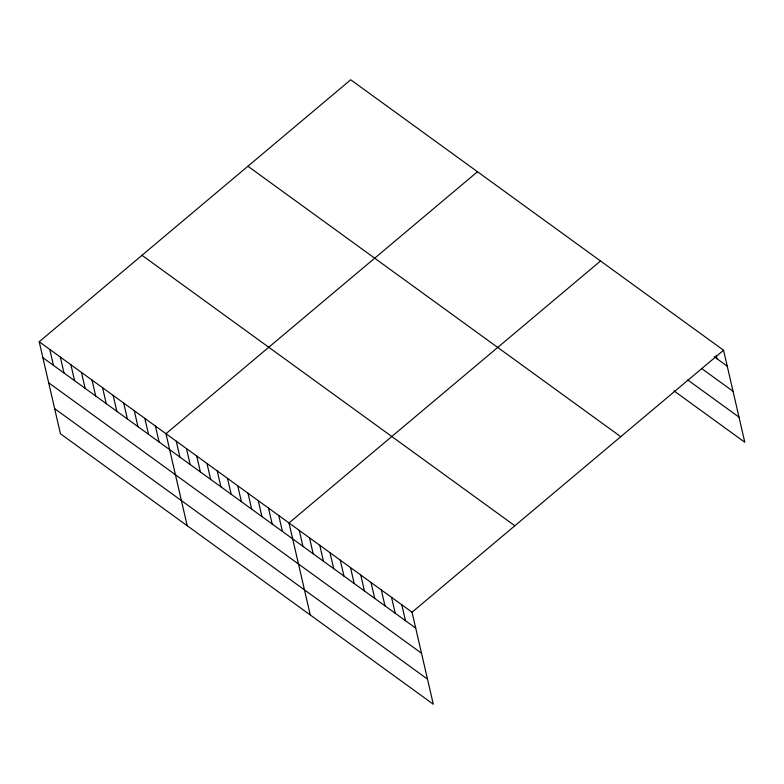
<?xml version="1.0" encoding="UTF-8"?>
<svg xmlns="http://www.w3.org/2000/svg" width="784" height="784" viewBox="0 0 784 784"><rect width="100%" height="100%" fill="white"/><g stroke="black" fill="none" stroke-linecap="round" stroke-linejoin="round"><path stroke-width="1.18" d="M39.2 341.755L412.041 612.216L433.287 704.218L60.437 433.758L39.2 341.755L350.713 79.782L723.563 350.242L744.8 442.245L673.956 390.863M477.485 171.745L165.963 433.709L187.209 525.711M600.524 260.994L289.002 522.957L310.248 614.96M412.041 612.216L723.563 350.242M714.185 356.71L727.238 366.177M702.278 368.97L733.03 391.285M687.735 379.956L739.008 417.147M247.92 166.237L620.761 436.698M142.002 255.3L514.843 525.76M42.875 357.68L415.726 628.141M48.677 382.788L421.518 653.248M54.645 408.65L427.486 679.111M716.194 355.328L716.988 358.739M401.79 604.778L405.465 620.712M391.539 597.339L395.214 613.274M381.289 589.901L384.964 605.836M371.028 582.463L374.713 598.398M360.777 575.025L364.452 590.96M350.526 567.587L354.201 583.521M340.276 560.148L343.951 576.083M330.015 552.71L333.7 568.645M319.764 545.272L323.439 561.207M309.513 537.834L313.188 553.769M299.263 530.396L302.938 546.33M278.751 515.519L282.426 531.454M268.5 508.081L272.175 524.016M258.25 500.653L261.925 516.578M247.989 493.214L251.674 509.139M237.738 485.776L241.413 501.701M227.487 478.338L231.162 494.263M217.237 470.9L220.912 486.825M206.976 463.462L210.661 479.387M196.725 456.023L200.4 471.958M186.474 448.585L190.149 464.52M176.224 441.147L179.899 457.082M155.399 426.045L159.083 441.98M144.834 418.382L148.519 434.316M134.28 410.718L137.955 426.653M123.715 403.054L127.39 418.989M113.151 395.391L116.826 411.326M102.586 387.727L106.261 403.662M92.022 380.064L95.697 395.998M81.458 372.4L85.133 388.335M70.893 364.736L74.568 380.671M60.329 357.083L64.004 373.008M49.764 349.419L53.439 365.344"/></g></svg>
